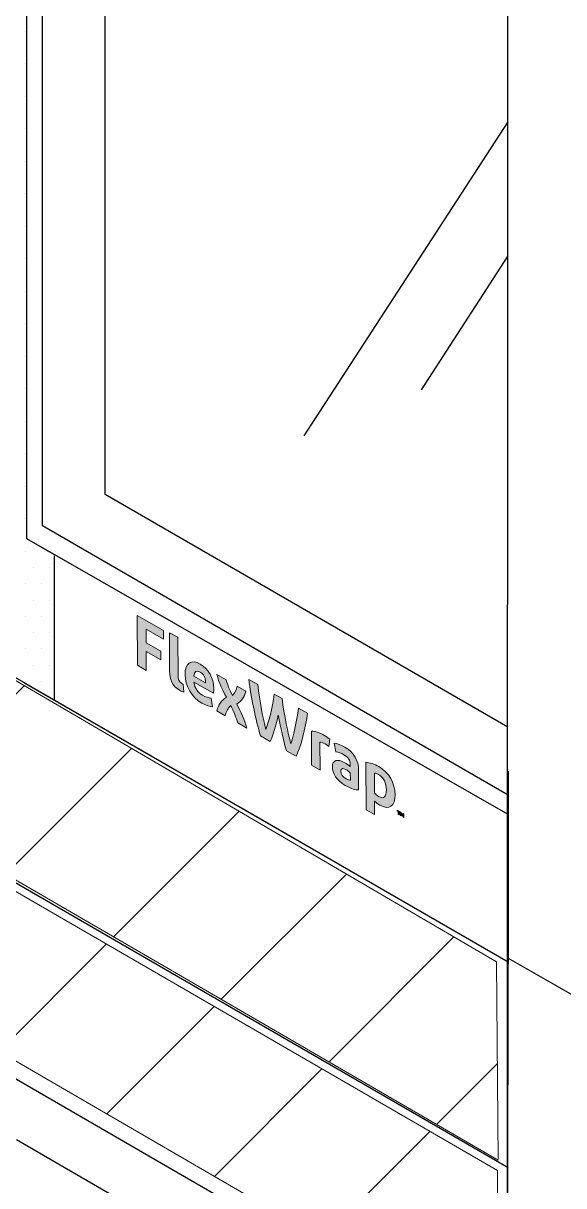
# Model space of a CAD drawing. Extents: x -1279 to 5791, y -3809 to 1769.
# Drawn here: x -625.3 to -580.4, y -2844.6 to -2748 of the extents above; entities that cross this region are included whole.
import ezdxf

# ---------------------------------------------------------------- set-up
doc = ezdxf.new("R2010")
doc.units = 0
doc.header["$MEASUREMENT"] = 0
for name, color, linetype, lineweight in [('.ATI-HATCH', 7, 'Continuous', 0), ('G-ANNO-TTLB', 7, 'Continuous', 0), ('Layer 12', 7, 'Continuous', 0), ('TYVEK', 7, 'Continuous', 0)]:
    doc.layers.add(name, color=color, linetype=linetype, lineweight=lineweight)
pattern_1 = [(45, (0, 0), (-7.071067, 7.07107), [])]

# ---------------------------------------------------------------- blocks, each defined once
blk = doc.blocks.new('Block_74')
at = {"layer": '.ATI-HATCH'}
blk.add_open_spline([(-622.657, -2792.195), (-622.657, -2792.195), (-624.955, -2790.877), (-624.955, -2790.877), (-624.955, -2790.877), (-624.955, -2670.023), (-624.955, -2670.023), (-624.955, -2670.023), (-634.177, -2664.619), (-634.177, -2664.619), (-634.177, -2664.619), (-634.164, -2769.558), (-634.164, -2769.558), (-634.164, -2769.558), (-634.164, -2797.636), (-634.164, -2797.636)], degree=3, knots=[0, 0, 0, 0, 1, 1, 1, 2, 2, 2, 3, 3, 3, 4, 4, 4, 5, 5, 5, 5], dxfattribs=at)
at = {"layer": '.ATI-HATCH', "color": 8, "lineweight": 0, "true_color": 0x808080}
for points in [[(-625.106, -2748.709), (-625.106, -2748.709), (-625.106, -2748.709), (-625.106, -2748.709)], [(-625.106, -2751.409), (-625.106, -2751.409), (-625.106, -2751.409), (-625.106, -2751.409)], [(-625.106, -2754.109), (-625.106, -2754.109), (-625.106, -2754.109), (-625.106, -2754.109)], [(-625.106, -2756.809), (-625.106, -2756.809), (-625.106, -2756.809), (-625.106, -2756.809)], [(-625.106, -2759.509), (-625.106, -2759.509), (-625.106, -2759.509), (-625.106, -2759.509)], [(-625.106, -2762.209), (-625.106, -2762.209), (-625.106, -2762.209), (-625.106, -2762.209)], [(-625.106, -2764.909), (-625.106, -2764.909), (-625.106, -2764.909), (-625.106, -2764.909)], [(-625.106, -2767.609), (-625.106, -2767.609), (-625.106, -2767.609), (-625.106, -2767.609)], [(-625.106, -2770.309), (-625.106, -2770.309), (-625.106, -2770.309), (-625.106, -2770.309)], [(-625.106, -2773.009), (-625.106, -2773.009), (-625.106, -2773.009), (-625.106, -2773.009)], [(-625.106, -2775.709), (-625.106, -2775.709), (-625.106, -2775.709), (-625.106, -2775.709)], [(-625.106, -2778.409), (-625.106, -2778.409), (-625.106, -2778.409), (-625.106, -2778.409)], [(-625.106, -2781.109), (-625.106, -2781.109), (-625.106, -2781.109), (-625.106, -2781.109)], [(-625.106, -2783.809), (-625.106, -2783.809), (-625.106, -2783.809), (-625.106, -2783.809)], [(-625.106, -2786.509), (-625.106, -2786.509), (-625.106, -2786.509), (-625.106, -2786.509)], [(-625.106, -2789.209), (-625.106, -2789.209), (-625.106, -2789.209), (-625.106, -2789.209)], [(-625.106, -2791.909), (-625.106, -2791.909), (-625.106, -2791.909), (-625.106, -2791.909)], [(-623.756, -2791.909), (-623.756, -2791.909), (-623.756, -2791.909), (-623.756, -2791.909)], [(-624.431, -2793.259), (-624.431, -2793.259), (-624.431, -2793.259), (-624.431, -2793.259)], [(-623.081, -2793.259), (-623.081, -2793.259), (-623.081, -2793.259), (-623.081, -2793.259)], [(-625.106, -2794.609), (-625.106, -2794.609), (-625.106, -2794.609), (-625.106, -2794.609)], [(-623.756, -2794.609), (-623.756, -2794.609), (-623.756, -2794.609), (-623.756, -2794.609)], [(-624.431, -2795.959), (-624.431, -2795.959), (-624.431, -2795.959), (-624.431, -2795.959)], [(-623.081, -2795.959), (-623.081, -2795.959), (-623.081, -2795.959), (-623.081, -2795.959)], [(-625.106, -2797.309), (-625.106, -2797.309), (-625.106, -2797.309), (-625.106, -2797.309)], [(-623.756, -2797.309), (-623.756, -2797.309), (-623.756, -2797.309), (-623.756, -2797.309)], [(-624.431, -2798.659), (-624.431, -2798.659), (-624.431, -2798.659), (-624.431, -2798.659)], [(-623.081, -2798.659), (-623.081, -2798.659), (-623.081, -2798.659), (-623.081, -2798.659)], [(-625.106, -2800.009), (-625.106, -2800.009), (-625.106, -2800.009), (-625.106, -2800.009)], [(-623.756, -2800.009), (-623.756, -2800.009), (-623.756, -2800.009), (-623.756, -2800.009)], [(-624.431, -2801.359), (-624.431, -2801.359), (-624.431, -2801.359), (-624.431, -2801.359)], [(-623.081, -2801.359), (-623.081, -2801.359), (-623.081, -2801.359), (-623.081, -2801.359)], [(-625.106, -2802.709), (-625.106, -2802.709), (-625.106, -2802.709), (-625.106, -2802.709)], [(-623.756, -2802.709), (-623.756, -2802.709), (-623.756, -2802.709), (-623.756, -2802.709)]]:
    blk.add_open_spline(points, degree=3, dxfattribs=at)
blk = doc.blocks.new('Block_269')
at = {"layer": 'TYVEK', "true_color": 0x003b71, "transparency": 33554687}
h = blk.add_hatch(color=156, dxfattribs=at)
h.dxf.hatch_style = 2
edge = h.paths.add_edge_path()
edge.add_spline(control_points=[(-615.776, -2801.379), (-615.776, -2801.379), (-615.786, -2797.238), (-615.786, -2797.238), (-615.786, -2797.238), (-613.6, -2798.493), (-613.6, -2798.493), (-613.6, -2798.493), (-613.598, -2799.214), (-613.598, -2799.214), (-613.598, -2799.214), (-615.05, -2798.381), (-615.05, -2798.381), (-615.05, -2798.381), (-615.047, -2799.505), (-615.047, -2799.505), (-615.047, -2799.505), (-613.827, -2800.206), (-613.827, -2800.206), (-613.827, -2800.206), (-613.825, -2800.928), (-613.825, -2800.928), (-613.825, -2800.928), (-615.046, -2800.227), (-615.046, -2800.227), (-615.046, -2800.227), (-615.042, -2801.8), (-615.042, -2801.8), (-615.042, -2801.8), (-615.776, -2801.379), (-615.776, -2801.379)], knot_values=[0, 0, 0, 0, 1, 1, 1, 2, 2, 2, 3, 3, 3, 4, 4, 4, 5, 5, 5, 6, 6, 6, 7, 7, 7, 8, 8, 8, 9, 9, 9, 10, 10, 10, 10], degree=3, periodic=0)
h = blk.add_hatch(color=156, dxfattribs=at)
h.dxf.hatch_style = 2
edge = h.paths.add_edge_path()
edge.add_spline(control_points=[(-612.403, -2802.223), (-612.402, -2802.542), (-612.329, -2802.755), (-612.124, -2802.873), (-612.073, -2802.902), (-612.022, -2802.926), (-611.976, -2802.94), (-611.976, -2802.94), (-611.923, -2803.614), (-611.923, -2803.614), (-612.02, -2803.582), (-612.179, -2803.515), (-612.282, -2803.456), (-612.872, -2803.117), (-613.109, -2802.538), (-613.11, -2801.828), (-613.11, -2801.828), (-613.118, -2798.669), (-613.118, -2798.669), (-613.118, -2798.669), (-612.41, -2799.028), (-612.41, -2799.028), (-612.41, -2799.028), (-612.403, -2802.223), (-612.403, -2802.223)], knot_values=[0, 0, 0, 0, 1, 1, 1, 2, 2, 2, 3, 3, 3, 4, 4, 4, 5, 5, 5, 6, 6, 6, 7, 7, 7, 8, 8, 8, 8], degree=3, periodic=0)
h = blk.add_hatch(color=156, dxfattribs=at)
h.dxf.hatch_style = 2
edge = h.paths.add_edge_path()
edge.add_spline(control_points=[(-611.091, -2802.273), (-611.091, -2802.273), (-610.116, -2802.832), (-610.116, -2802.832), (-610.116, -2802.832), (-610.116, -2802.761), (-610.116, -2802.761), (-610.117, -2802.43), (-610.272, -2802.099), (-610.554, -2801.937), (-610.851, -2801.766), (-611.046, -2801.897), (-611.091, -2802.273)], knot_values=[0, 0, 0, 0, 1, 1, 1, 2, 2, 2, 3, 3, 3, 4, 4, 4, 4], degree=3, periodic=0)
edge = h.paths.add_edge_path()
edge.add_spline(control_points=[(-609.532, -2804.833), (-609.758, -2804.822), (-610.091, -2804.713), (-610.43, -2804.519), (-611.256, -2804.045), (-611.821, -2803.117), (-611.824, -2802.135), (-611.826, -2801.195), (-611.31, -2800.853), (-610.555, -2801.286), (-609.883, -2801.672), (-609.441, -2802.476), (-609.439, -2803.268), (-609.438, -2803.446), (-609.448, -2803.594), (-609.458, -2803.706), (-609.458, -2803.706), (-611.079, -2802.775), (-611.079, -2802.775), (-611.012, -2803.287), (-610.77, -2803.638), (-610.36, -2803.874), (-610.108, -2804.018), (-609.867, -2804.092), (-609.647, -2804.112), (-609.647, -2804.112), (-609.532, -2804.833), (-609.532, -2804.833)], knot_values=[0, 0, 0, 0, 1, 1, 1, 2, 2, 2, 3, 3, 3, 4, 4, 4, 5, 5, 5, 6, 6, 6, 7, 7, 7, 8, 8, 8, 9, 9, 9, 9], degree=3, periodic=0)
h = blk.add_hatch(color=156, dxfattribs=at)
h.dxf.hatch_style = 2
edge = h.paths.add_edge_path()
edge.add_spline(control_points=[(-608.392, -2804.035), (-608.737, -2803.4), (-609.01, -2802.835), (-609.17, -2802.152), (-609.17, -2802.152), (-608.406, -2802.591), (-608.406, -2802.591), (-608.338, -2802.896), (-608.112, -2803.428), (-607.885, -2803.894), (-607.696, -2803.678), (-607.533, -2803.423), (-607.498, -2803.113), (-607.498, -2803.113), (-606.78, -2803.525), (-606.78, -2803.525), (-606.911, -2804.064), (-607.136, -2804.366), (-607.52, -2804.6), (-607.149, -2805.292), (-606.897, -2805.85), (-606.685, -2806.598), (-606.685, -2806.598), (-607.449, -2806.159), (-607.449, -2806.159), (-607.558, -2805.766), (-607.815, -2805.175), (-608.032, -2804.726), (-608.226, -2804.939), (-608.41, -2805.188), (-608.48, -2805.567), (-608.48, -2805.567), (-609.168, -2805.172), (-609.168, -2805.172), (-609.041, -2804.631), (-608.801, -2804.296), (-608.392, -2804.035)], knot_values=[0, 0, 0, 0, 1, 1, 1, 2, 2, 2, 3, 3, 3, 4, 4, 4, 5, 5, 5, 6, 6, 6, 7, 7, 7, 8, 8, 8, 9, 9, 9, 10, 10, 10, 11, 11, 11, 12, 12, 12, 12], degree=3, periodic=0)
h = blk.add_hatch(color=156, dxfattribs=at)
h.dxf.hatch_style = 2
edge = h.paths.add_edge_path()
edge.add_spline(control_points=[(-602.391, -2804.928), (-602.391, -2804.928), (-601.642, -2805.358), (-601.642, -2805.358), (-601.833, -2806.625), (-602.168, -2808.057), (-602.601, -2808.942), (-602.601, -2808.942), (-603.407, -2808.48), (-603.407, -2808.48), (-603.66, -2807.596), (-603.888, -2806.597), (-604.08, -2805.518), (-604.272, -2806.376), (-604.491, -2807.119), (-604.746, -2807.711), (-604.746, -2807.711), (-605.551, -2807.249), (-605.551, -2807.249), (-605.964, -2805.877), (-606.333, -2804.042), (-606.526, -2802.554), (-606.526, -2802.554), (-605.782, -2802.981), (-605.782, -2802.981), (-605.62, -2804.321), (-605.329, -2805.888), (-605.117, -2806.701), (-604.898, -2806.135), (-604.558, -2804.972), (-604.412, -2803.768), (-604.412, -2803.768), (-603.755, -2804.145), (-603.755, -2804.145), (-603.598, -2805.523), (-603.262, -2807.075), (-603.034, -2807.896), (-602.831, -2807.322), (-602.542, -2806.088), (-602.391, -2804.928)], knot_values=[0, 0, 0, 0, 1, 1, 1, 2, 2, 2, 3, 3, 3, 4, 4, 4, 5, 5, 5, 6, 6, 6, 7, 7, 7, 8, 8, 8, 9, 9, 9, 10, 10, 10, 11, 11, 11, 12, 12, 12, 13, 13, 13, 13], degree=3, periodic=0)
h = blk.add_hatch(color=156, dxfattribs=at)
h.dxf.hatch_style = 2
edge = h.paths.add_edge_path()
edge.add_spline(control_points=[(-600.249, -2807.203), (-600.064, -2807.309), (-599.89, -2807.433), (-599.787, -2807.522), (-599.787, -2807.522), (-599.888, -2808.131), (-599.888, -2808.131), (-599.975, -2808.046), (-600.083, -2807.972), (-600.191, -2807.91), (-600.381, -2807.801), (-600.509, -2807.769), (-600.616, -2807.766), (-600.616, -2807.766), (-600.611, -2810.085), (-600.611, -2810.085), (-600.611, -2810.085), (-601.319, -2809.679), (-601.319, -2809.679), (-601.319, -2809.679), (-601.326, -2806.845), (-601.326, -2806.845), (-601.049, -2806.844), (-600.618, -2806.991), (-600.249, -2807.203)], knot_values=[0, 0, 0, 0, 1, 1, 1, 2, 2, 2, 3, 3, 3, 4, 4, 4, 5, 5, 5, 6, 6, 6, 7, 7, 7, 8, 8, 8, 8], degree=3, periodic=0)
h = blk.add_hatch(color=156, dxfattribs=at)
h.dxf.hatch_style = 2
edge = h.paths.add_edge_path()
edge.add_spline(control_points=[(-598.093, -2810.934), (-598.093, -2810.934), (-598.095, -2810.301), (-598.095, -2810.301), (-598.213, -2810.204), (-598.336, -2810.115), (-598.459, -2810.044), (-598.695, -2809.909), (-598.88, -2809.909), (-598.879, -2810.187), (-598.878, -2810.436), (-598.724, -2810.654), (-598.452, -2810.81), (-598.298, -2810.899), (-598.17, -2810.937), (-598.093, -2810.934)], knot_values=[0, 0, 0, 0, 1, 1, 1, 2, 2, 2, 3, 3, 3, 4, 4, 4, 5, 5, 5, 5], degree=3, periodic=0)
edge = h.paths.add_edge_path()
edge.add_spline(control_points=[(-598.523, -2811.355), (-599.225, -2810.951), (-599.58, -2810.352), (-599.582, -2809.819), (-599.583, -2809.234), (-599.168, -2809.129), (-598.553, -2809.477), (-598.409, -2809.559), (-598.224, -2809.689), (-598.096, -2809.786), (-598.096, -2809.786), (-598.096, -2809.644), (-598.096, -2809.644), (-598.097, -2809.283), (-598.277, -2809.009), (-598.621, -2808.811), (-598.847, -2808.682), (-599.088, -2808.585), (-599.298, -2808.565), (-599.298, -2808.565), (-599.428, -2807.852), (-599.428, -2807.852), (-599.207, -2807.872), (-598.853, -2808.004), (-598.541, -2808.184), (-597.786, -2808.617), (-597.411, -2809.293), (-597.409, -2810.092), (-597.409, -2810.092), (-597.405, -2811.737), (-597.405, -2811.737), (-597.615, -2811.74), (-598.01, -2811.649), (-598.523, -2811.355)], knot_values=[0, 0, 0, 0, 1, 1, 1, 2, 2, 2, 3, 3, 3, 4, 4, 4, 5, 5, 5, 6, 6, 6, 7, 7, 7, 8, 8, 8, 9, 9, 9, 10, 10, 10, 11, 11, 11, 11], degree=3, periodic=0)
h = blk.add_hatch(color=156, dxfattribs=at)
h.dxf.hatch_style = 2
edge = h.paths.add_edge_path()
edge.add_spline(control_points=[(-595.759, -2812.268), (-595.308, -2812.527), (-595.098, -2812.328), (-595.1, -2811.719), (-595.101, -2811.187), (-595.297, -2810.72), (-595.763, -2810.452), (-595.892, -2810.378), (-595.984, -2810.355), (-596.092, -2810.34), (-596.092, -2810.34), (-596.088, -2811.997), (-596.088, -2811.997), (-595.99, -2812.1), (-595.908, -2812.183), (-595.759, -2812.268)], knot_values=[0, 0, 0, 0, 1, 1, 1, 2, 2, 2, 3, 3, 3, 4, 4, 4, 5, 5, 5, 5], degree=3, periodic=0)
edge = h.paths.add_edge_path()
edge.add_spline(control_points=[(-595.655, -2812.989), (-595.834, -2812.886), (-595.958, -2812.792), (-596.086, -2812.665), (-596.086, -2812.665), (-596.083, -2813.789), (-596.083, -2813.789), (-596.083, -2813.789), (-596.786, -2813.386), (-596.786, -2813.386), (-596.786, -2813.386), (-596.796, -2809.44), (-596.796, -2809.44), (-596.504, -2809.454), (-596.093, -2809.589), (-595.729, -2809.798), (-594.888, -2810.281), (-594.384, -2811.161), (-594.381, -2812.108), (-594.379, -2813.078), (-594.854, -2813.449), (-595.655, -2812.989)], knot_values=[0, 0, 0, 0, 1, 1, 1, 2, 2, 2, 3, 3, 3, 4, 4, 4, 5, 5, 5, 6, 6, 6, 7, 7, 7, 7], degree=3, periodic=0)
h = blk.add_hatch(color=156, dxfattribs=at)
h.dxf.hatch_style = 2
edge = h.paths.add_edge_path()
edge.add_spline(control_points=[(-593.873, -2813.594), (-593.847, -2813.682), (-593.822, -2813.748), (-593.791, -2813.819), (-593.761, -2813.783), (-593.74, -2813.743), (-593.714, -2813.686), (-593.714, -2813.686), (-593.641, -2813.728), (-593.641, -2813.728), (-593.641, -2813.728), (-593.64, -2814.034), (-593.64, -2814.034), (-593.64, -2814.034), (-593.704, -2813.997), (-593.704, -2813.997), (-593.704, -2813.997), (-593.705, -2813.856), (-593.705, -2813.856), (-593.705, -2813.856), (-593.701, -2813.81), (-593.701, -2813.81), (-593.722, -2813.844), (-593.746, -2813.878), (-593.768, -2813.905), (-593.768, -2813.905), (-593.817, -2813.876), (-593.817, -2813.876), (-593.839, -2813.824), (-593.864, -2813.761), (-593.886, -2813.702), (-593.886, -2813.702), (-593.882, -2813.754), (-593.882, -2813.754), (-593.882, -2813.754), (-593.882, -2813.895), (-593.882, -2813.895), (-593.882, -2813.895), (-593.946, -2813.858), (-593.946, -2813.858), (-593.946, -2813.858), (-593.947, -2813.552), (-593.947, -2813.552), (-593.947, -2813.552), (-593.873, -2813.594), (-593.873, -2813.594)], knot_values=[0, 0, 0, 0, 1, 1, 1, 2, 2, 2, 3, 3, 3, 4, 4, 4, 5, 5, 5, 6, 6, 6, 7, 7, 7, 8, 8, 8, 9, 9, 9, 10, 10, 10, 11, 11, 11, 12, 12, 12, 13, 13, 13, 14, 14, 14, 15, 15, 15, 15], degree=3, periodic=0)
edge = h.paths.add_edge_path()
edge.add_spline(control_points=[(-594.119, -2813.521), (-594.119, -2813.521), (-594.191, -2813.48), (-594.191, -2813.48), (-594.191, -2813.48), (-594.191, -2813.412), (-594.191, -2813.412), (-594.191, -2813.412), (-593.976, -2813.535), (-593.976, -2813.535), (-593.976, -2813.535), (-593.976, -2813.603), (-593.976, -2813.603), (-593.976, -2813.603), (-594.048, -2813.562), (-594.048, -2813.562), (-594.048, -2813.562), (-594.047, -2813.8), (-594.047, -2813.8), (-594.047, -2813.8), (-594.119, -2813.759), (-594.119, -2813.759), (-594.119, -2813.759), (-594.119, -2813.521), (-594.119, -2813.521)], knot_values=[0, 0, 0, 0, 1, 1, 1, 2, 2, 2, 3, 3, 3, 4, 4, 4, 5, 5, 5, 6, 6, 6, 7, 7, 7, 8, 8, 8, 8], degree=3, periodic=0)
at = {"layer": 'TYVEK'}
for points, knots in [([(-615.776, -2801.379), (-615.776, -2801.379), (-615.786, -2797.238), (-615.786, -2797.238), (-615.786, -2797.238), (-613.6, -2798.493), (-613.6, -2798.493), (-613.6, -2798.493), (-613.598, -2799.214), (-613.598, -2799.214), (-613.598, -2799.214), (-615.05, -2798.381), (-615.05, -2798.381), (-615.05, -2798.381), (-615.047, -2799.505), (-615.047, -2799.505), (-615.047, -2799.505), (-613.827, -2800.206), (-613.827, -2800.206), (-613.827, -2800.206), (-613.825, -2800.928), (-613.825, -2800.928), (-613.825, -2800.928), (-615.046, -2800.227), (-615.046, -2800.227), (-615.046, -2800.227), (-615.042, -2801.8), (-615.042, -2801.8), (-615.042, -2801.8), (-615.776, -2801.379), (-615.776, -2801.379)], [0, 0, 0, 0, 1, 1, 1, 2, 2, 2, 3, 3, 3, 4, 4, 4, 5, 5, 5, 6, 6, 6, 7, 7, 7, 8, 8, 8, 9, 9, 9, 10, 10, 10, 10]), ([(-612.403, -2802.223), (-612.402, -2802.542), (-612.329, -2802.755), (-612.124, -2802.873), (-612.073, -2802.902), (-612.022, -2802.926), (-611.976, -2802.94), (-611.976, -2802.94), (-611.923, -2803.614), (-611.923, -2803.614), (-612.02, -2803.582), (-612.179, -2803.515), (-612.282, -2803.456), (-612.872, -2803.117), (-613.109, -2802.538), (-613.11, -2801.828), (-613.11, -2801.828), (-613.118, -2798.669), (-613.118, -2798.669), (-613.118, -2798.669), (-612.41, -2799.028), (-612.41, -2799.028), (-612.41, -2799.028), (-612.403, -2802.223), (-612.403, -2802.223)], [0, 0, 0, 0, 1, 1, 1, 2, 2, 2, 3, 3, 3, 4, 4, 4, 5, 5, 5, 6, 6, 6, 7, 7, 7, 8, 8, 8, 8]), ([(-609.532, -2804.833), (-609.758, -2804.822), (-610.091, -2804.713), (-610.43, -2804.519), (-611.256, -2804.045), (-611.821, -2803.117), (-611.824, -2802.135), (-611.826, -2801.195), (-611.31, -2800.853), (-610.555, -2801.286), (-609.883, -2801.672), (-609.441, -2802.476), (-609.439, -2803.268), (-609.438, -2803.446), (-609.448, -2803.594), (-609.458, -2803.706), (-609.458, -2803.706), (-611.079, -2802.775), (-611.079, -2802.775), (-611.012, -2803.287), (-610.77, -2803.638), (-610.36, -2803.874), (-610.108, -2804.018), (-609.867, -2804.092), (-609.647, -2804.112), (-609.647, -2804.112), (-609.532, -2804.833), (-609.532, -2804.833)], [0, 0, 0, 0, 1, 1, 1, 2, 2, 2, 3, 3, 3, 4, 4, 4, 5, 5, 5, 6, 6, 6, 7, 7, 7, 8, 8, 8, 9, 9, 9, 9]), ([(-611.091, -2802.273), (-611.091, -2802.273), (-610.116, -2802.832), (-610.116, -2802.832), (-610.116, -2802.832), (-610.116, -2802.761), (-610.116, -2802.761), (-610.117, -2802.43), (-610.272, -2802.099), (-610.554, -2801.937), (-610.851, -2801.766), (-611.046, -2801.897), (-611.091, -2802.273)], [0, 0, 0, 0, 1, 1, 1, 2, 2, 2, 3, 3, 3, 4, 4, 4, 4]), ([(-608.392, -2804.035), (-608.737, -2803.4), (-609.01, -2802.835), (-609.17, -2802.152), (-609.17, -2802.152), (-608.406, -2802.591), (-608.406, -2802.591), (-608.338, -2802.896), (-608.112, -2803.428), (-607.885, -2803.894), (-607.696, -2803.678), (-607.533, -2803.423), (-607.498, -2803.113), (-607.498, -2803.113), (-606.78, -2803.525), (-606.78, -2803.525), (-606.911, -2804.064), (-607.136, -2804.366), (-607.52, -2804.6), (-607.149, -2805.292), (-606.897, -2805.85), (-606.685, -2806.598), (-606.685, -2806.598), (-607.449, -2806.159), (-607.449, -2806.159), (-607.558, -2805.766), (-607.815, -2805.175), (-608.032, -2804.726), (-608.226, -2804.939), (-608.41, -2805.188), (-608.48, -2805.567), (-608.48, -2805.567), (-609.168, -2805.172), (-609.168, -2805.172), (-609.041, -2804.631), (-608.801, -2804.296), (-608.392, -2804.035)], [0, 0, 0, 0, 1, 1, 1, 2, 2, 2, 3, 3, 3, 4, 4, 4, 5, 5, 5, 6, 6, 6, 7, 7, 7, 8, 8, 8, 9, 9, 9, 10, 10, 10, 11, 11, 11, 12, 12, 12, 12]), ([(-602.391, -2804.928), (-602.391, -2804.928), (-601.642, -2805.358), (-601.642, -2805.358), (-601.833, -2806.625), (-602.168, -2808.057), (-602.601, -2808.942), (-602.601, -2808.942), (-603.407, -2808.48), (-603.407, -2808.48), (-603.66, -2807.596), (-603.888, -2806.597), (-604.08, -2805.518), (-604.272, -2806.376), (-604.491, -2807.119), (-604.746, -2807.711), (-604.746, -2807.711), (-605.551, -2807.249), (-605.551, -2807.249), (-605.964, -2805.877), (-606.333, -2804.042), (-606.526, -2802.554), (-606.526, -2802.554), (-605.782, -2802.981), (-605.782, -2802.981), (-605.62, -2804.321), (-605.329, -2805.888), (-605.117, -2806.701), (-604.898, -2806.135), (-604.558, -2804.972), (-604.412, -2803.768), (-604.412, -2803.768), (-603.755, -2804.145), (-603.755, -2804.145), (-603.598, -2805.523), (-603.262, -2807.075), (-603.034, -2807.896), (-602.831, -2807.322), (-602.542, -2806.088), (-602.391, -2804.928)], [0, 0, 0, 0, 1, 1, 1, 2, 2, 2, 3, 3, 3, 4, 4, 4, 5, 5, 5, 6, 6, 6, 7, 7, 7, 8, 8, 8, 9, 9, 9, 10, 10, 10, 11, 11, 11, 12, 12, 12, 13, 13, 13, 13]), ([(-600.249, -2807.203), (-600.064, -2807.309), (-599.89, -2807.433), (-599.787, -2807.522), (-599.787, -2807.522), (-599.888, -2808.131), (-599.888, -2808.131), (-599.975, -2808.046), (-600.083, -2807.972), (-600.191, -2807.91), (-600.381, -2807.801), (-600.509, -2807.769), (-600.616, -2807.766), (-600.616, -2807.766), (-600.611, -2810.085), (-600.611, -2810.085), (-600.611, -2810.085), (-601.319, -2809.679), (-601.319, -2809.679), (-601.319, -2809.679), (-601.326, -2806.845), (-601.326, -2806.845), (-601.049, -2806.844), (-600.618, -2806.991), (-600.249, -2807.203)], [0, 0, 0, 0, 1, 1, 1, 2, 2, 2, 3, 3, 3, 4, 4, 4, 5, 5, 5, 6, 6, 6, 7, 7, 7, 8, 8, 8, 8]), ([(-598.523, -2811.355), (-599.225, -2810.951), (-599.58, -2810.352), (-599.582, -2809.819), (-599.583, -2809.234), (-599.168, -2809.129), (-598.553, -2809.477), (-598.409, -2809.559), (-598.224, -2809.689), (-598.096, -2809.786), (-598.096, -2809.786), (-598.096, -2809.644), (-598.096, -2809.644), (-598.097, -2809.283), (-598.277, -2809.009), (-598.621, -2808.811), (-598.847, -2808.682), (-599.088, -2808.585), (-599.298, -2808.565), (-599.298, -2808.565), (-599.428, -2807.852), (-599.428, -2807.852), (-599.207, -2807.872), (-598.853, -2808.004), (-598.541, -2808.184), (-597.786, -2808.617), (-597.411, -2809.293), (-597.409, -2810.092), (-597.409, -2810.092), (-597.405, -2811.737), (-597.405, -2811.737), (-597.615, -2811.74), (-598.01, -2811.649), (-598.523, -2811.355)], [0, 0, 0, 0, 1, 1, 1, 2, 2, 2, 3, 3, 3, 4, 4, 4, 5, 5, 5, 6, 6, 6, 7, 7, 7, 8, 8, 8, 9, 9, 9, 10, 10, 10, 11, 11, 11, 11]), ([(-595.655, -2812.989), (-595.834, -2812.886), (-595.958, -2812.792), (-596.086, -2812.665), (-596.086, -2812.665), (-596.083, -2813.789), (-596.083, -2813.789), (-596.083, -2813.789), (-596.786, -2813.386), (-596.786, -2813.386), (-596.786, -2813.386), (-596.796, -2809.44), (-596.796, -2809.44), (-596.504, -2809.454), (-596.093, -2809.589), (-595.729, -2809.798), (-594.888, -2810.281), (-594.384, -2811.161), (-594.381, -2812.108), (-594.379, -2813.078), (-594.854, -2813.449), (-595.655, -2812.989)], [0, 0, 0, 0, 1, 1, 1, 2, 2, 2, 3, 3, 3, 4, 4, 4, 5, 5, 5, 6, 6, 6, 7, 7, 7, 7]), ([(-598.093, -2810.934), (-598.093, -2810.934), (-598.095, -2810.301), (-598.095, -2810.301), (-598.213, -2810.204), (-598.336, -2810.115), (-598.459, -2810.044), (-598.695, -2809.909), (-598.88, -2809.909), (-598.879, -2810.187), (-598.878, -2810.436), (-598.724, -2810.654), (-598.452, -2810.81), (-598.298, -2810.899), (-598.17, -2810.937), (-598.093, -2810.934)], [0, 0, 0, 0, 1, 1, 1, 2, 2, 2, 3, 3, 3, 4, 4, 4, 5, 5, 5, 5]), ([(-595.759, -2812.268), (-595.308, -2812.527), (-595.098, -2812.328), (-595.1, -2811.719), (-595.101, -2811.187), (-595.297, -2810.72), (-595.763, -2810.452), (-595.892, -2810.378), (-595.984, -2810.355), (-596.092, -2810.34), (-596.092, -2810.34), (-596.088, -2811.997), (-596.088, -2811.997), (-595.99, -2812.1), (-595.908, -2812.183), (-595.759, -2812.268)], [0, 0, 0, 0, 1, 1, 1, 2, 2, 2, 3, 3, 3, 4, 4, 4, 5, 5, 5, 5]), ([(-594.119, -2813.521), (-594.119, -2813.521), (-594.191, -2813.48), (-594.191, -2813.48), (-594.191, -2813.48), (-594.191, -2813.412), (-594.191, -2813.412), (-594.191, -2813.412), (-593.976, -2813.535), (-593.976, -2813.535), (-593.976, -2813.535), (-593.976, -2813.603), (-593.976, -2813.603), (-593.976, -2813.603), (-594.048, -2813.562), (-594.048, -2813.562), (-594.048, -2813.562), (-594.047, -2813.8), (-594.047, -2813.8), (-594.047, -2813.8), (-594.119, -2813.759), (-594.119, -2813.759), (-594.119, -2813.759), (-594.119, -2813.521), (-594.119, -2813.521)], [0, 0, 0, 0, 1, 1, 1, 2, 2, 2, 3, 3, 3, 4, 4, 4, 5, 5, 5, 6, 6, 6, 7, 7, 7, 8, 8, 8, 8]), ([(-593.873, -2813.594), (-593.847, -2813.682), (-593.822, -2813.748), (-593.791, -2813.819), (-593.761, -2813.783), (-593.74, -2813.743), (-593.714, -2813.686), (-593.714, -2813.686), (-593.641, -2813.728), (-593.641, -2813.728), (-593.641, -2813.728), (-593.64, -2814.034), (-593.64, -2814.034), (-593.64, -2814.034), (-593.704, -2813.997), (-593.704, -2813.997), (-593.704, -2813.997), (-593.705, -2813.856), (-593.705, -2813.856), (-593.705, -2813.856), (-593.701, -2813.81), (-593.701, -2813.81), (-593.722, -2813.844), (-593.746, -2813.878), (-593.768, -2813.905), (-593.768, -2813.905), (-593.817, -2813.876), (-593.817, -2813.876), (-593.839, -2813.824), (-593.864, -2813.761), (-593.886, -2813.702), (-593.886, -2813.702), (-593.882, -2813.754), (-593.882, -2813.754), (-593.882, -2813.754), (-593.882, -2813.895), (-593.882, -2813.895), (-593.882, -2813.895), (-593.946, -2813.858), (-593.946, -2813.858), (-593.946, -2813.858), (-593.947, -2813.552), (-593.947, -2813.552), (-593.947, -2813.552), (-593.873, -2813.594), (-593.873, -2813.594)], [0, 0, 0, 0, 1, 1, 1, 2, 2, 2, 3, 3, 3, 4, 4, 4, 5, 5, 5, 6, 6, 6, 7, 7, 7, 8, 8, 8, 9, 9, 9, 10, 10, 10, 11, 11, 11, 12, 12, 12, 13, 13, 13, 14, 14, 14, 15, 15, 15, 15])]:
    blk.add_open_spline(points, degree=3, knots=knots, dxfattribs=at)
blk = doc.blocks.new('Block_268')
at = {"layer": 'TYVEK'}
blk.add_blockref('Block_269', (0, 0), dxfattribs=at)

msp = doc.modelspace()

# ---------------------------------------------------------------- hatches: boundary and pattern name
at = {"layer": 'G-ANNO-TTLB', "true_color": 0xff00ff, "transparency": 33554687}
h = msp.add_hatch(color=6, dxfattribs=at)
edge = h.paths.add_edge_path()
edge.add_spline(control_points=[(1773.018, -3692.604), (1773.018, -3692.604), (-1156.5, -3692.604), (-1156.5, -3692.604), (-1156.5, -3692.604), (-1156.5, -1235.604), (-1156.5, -1235.604), (-1156.5, -1235.604), (1773.018, -1235.604), (1773.018, -1235.604), (1773.018, -1235.604), (1773.018, -3692.604), (1773.018, -3692.604)], knot_values=[0, 0, 0, 0, 1, 1, 1, 2, 2, 2, 3, 3, 3, 4, 4, 4, 4], degree=3, periodic=0)
edge = h.paths.add_edge_path()
edge.add_spline(control_points=[(-1147.5, -1244.604), (-1147.5, -1244.604), (-1147.5, -3683.604), (-1147.5, -3683.604), (-1147.5, -3683.604), (1764.018, -3683.604), (1764.018, -3683.604), (1764.018, -3683.604), (1764.018, -1244.604), (1764.018, -1244.604), (1764.018, -1244.604), (-1147.5, -1244.604), (-1147.5, -1244.604)], knot_values=[0, 0, 0, 0, 1, 1, 1, 2, 2, 2, 3, 3, 3, 4, 4, 4, 4], degree=3, periodic=0)
edge.add_line((-1147.5, -1244.604), (-1147.5, -1244.604))
at = {"layer": 'Layer 12', "true_color": 0x000000, "transparency": 33554687}
h = msp.add_hatch(dxfattribs=at)
h.set_pattern_fill('_U', color=18, scale=10, angle=44.99999, style=2, pattern_type=0)
h.set_pattern_definition(pattern_1)
h.paths.add_polyline_path([(-585.803, -2842.483), (-649.035, -2805.778), (-635.686, -2796.936), (-585.948, -2826.01)])
h = msp.add_hatch(dxfattribs=at)
h.set_pattern_fill('_U', color=18, scale=10, angle=44.99999, style=2, pattern_type=0)
h.set_pattern_definition(pattern_1)
h.paths.add_polyline_path([(-585.872, -2843.365), (-585.872, -2857.504), (-661.576, -2813.513), (-649.374, -2806.565)])

# ---------------------------------------------------------------- linework, layer by layer
at = {"layer": 'G-ANNO-TTLB'}
for points in [[(1773.018, -3692.604), (1773.018, -3692.604), (-1156.5, -3692.604), (-1156.5, -3692.604), (-1156.5, -3692.604), (-1156.5, -1235.604), (-1156.5, -1235.604), (-1156.5, -1235.604), (1773.018, -1235.604), (1773.018, -1235.604), (1773.018, -1235.604), (1773.018, -3692.604), (1773.018, -3692.604)], [(-1147.5, -1244.604), (-1147.5, -1244.604), (-1147.5, -3683.604), (-1147.5, -3683.604), (-1147.5, -3683.604), (1764.018, -3683.604), (1764.018, -3683.604), (1764.018, -3683.604), (1764.018, -1244.604), (1764.018, -1244.604), (1764.018, -1244.604), (-1147.5, -1244.604), (-1147.5, -1244.604)]]:
    msp.add_open_spline(points, degree=3, knots=[0, 0, 0, 0, 1, 1, 1, 2, 2, 2, 3, 3, 3, 4, 4, 4, 4], dxfattribs=at)
at = {"layer": 'Layer 12'}
for points in [[(-585.803, -2842.483), (-649.035, -2805.778), (-635.686, -2796.936), (-585.948, -2826.01)], [(-585.872, -2843.365), (-585.872, -2857.504), (-661.576, -2813.513), (-649.374, -2806.565)]]:
    msp.add_lwpolyline(points, close=True, dxfattribs=at)
at = {"layer": 'TYVEK', "color": 3, "lineweight": 25, "true_color": 0x00ff00}
for p, q in [((-624.955, -2790.877), (-624.955, -2670.023)), ((-623.661, -2789.791), (-623.661, -2670.781)), ((-618.454, -2787.186), (-618.454, -2673.833)), ((-585.024, -2806.524), (-618.454, -2787.186)), ((-584.992, -2812.161), (-623.661, -2789.791)), ((-584.992, -2813.789), (-624.955, -2790.877))]:
    msp.add_line(p, q, dxfattribs=at)
at = {"layer": 'TYVEK', "color": 18, "lineweight": 25, "true_color": 0x000000}
for p, q in [((-585.041, -2864.38), (-584.991, -2693.444)), ((-607.331, -2813.117), (-584.991, -2826.005))]:
    msp.add_line(p, q, dxfattribs=at)
at = {"layer": 'TYVEK', "color": 252, "lineweight": 25, "true_color": 0x848484}
for p, q in [((-585.01, -2756.231), (-601.952, -2782.315)), ((-585.013, -2767.365), (-592.21, -2778.48))]:
    msp.add_line(p, q, dxfattribs=at)
at = {"layer": 'TYVEK', "color": 4, "lineweight": 25, "true_color": 0x00ffff}
for p, q in [((-622.657, -2804.275), (-622.657, -2792.284)), ((-634.164, -2797.636), (-584.979, -2826.012)), ((-625.172, -2802.824), (-584.992, -2826.004)), ((-648.974, -2806.096), (-584.987, -2843.112)), ((-584.992, -2810.164), (-584.992, -2826.224)), ((-662.798, -2814.379), (-586.138, -2858.726)), ((-585.045, -2862.427), (-584.991, -2825.719)), ((-584.991, -2825.719), (-558.877, -2840.671)), ((-625.82, -2840.79), (-585.041, -2864.38))]:
    msp.add_line(p, q, dxfattribs=at)

# ---------------------------------------------------------------- block references
at = {"layer": '.ATI-HATCH'}
msp.add_blockref('Block_74', (0, 0), dxfattribs=at)
at = {"layer": 'TYVEK'}
msp.add_blockref('Block_268', (0, 0), dxfattribs=at)

doc.saveas('drawing.dxf')
